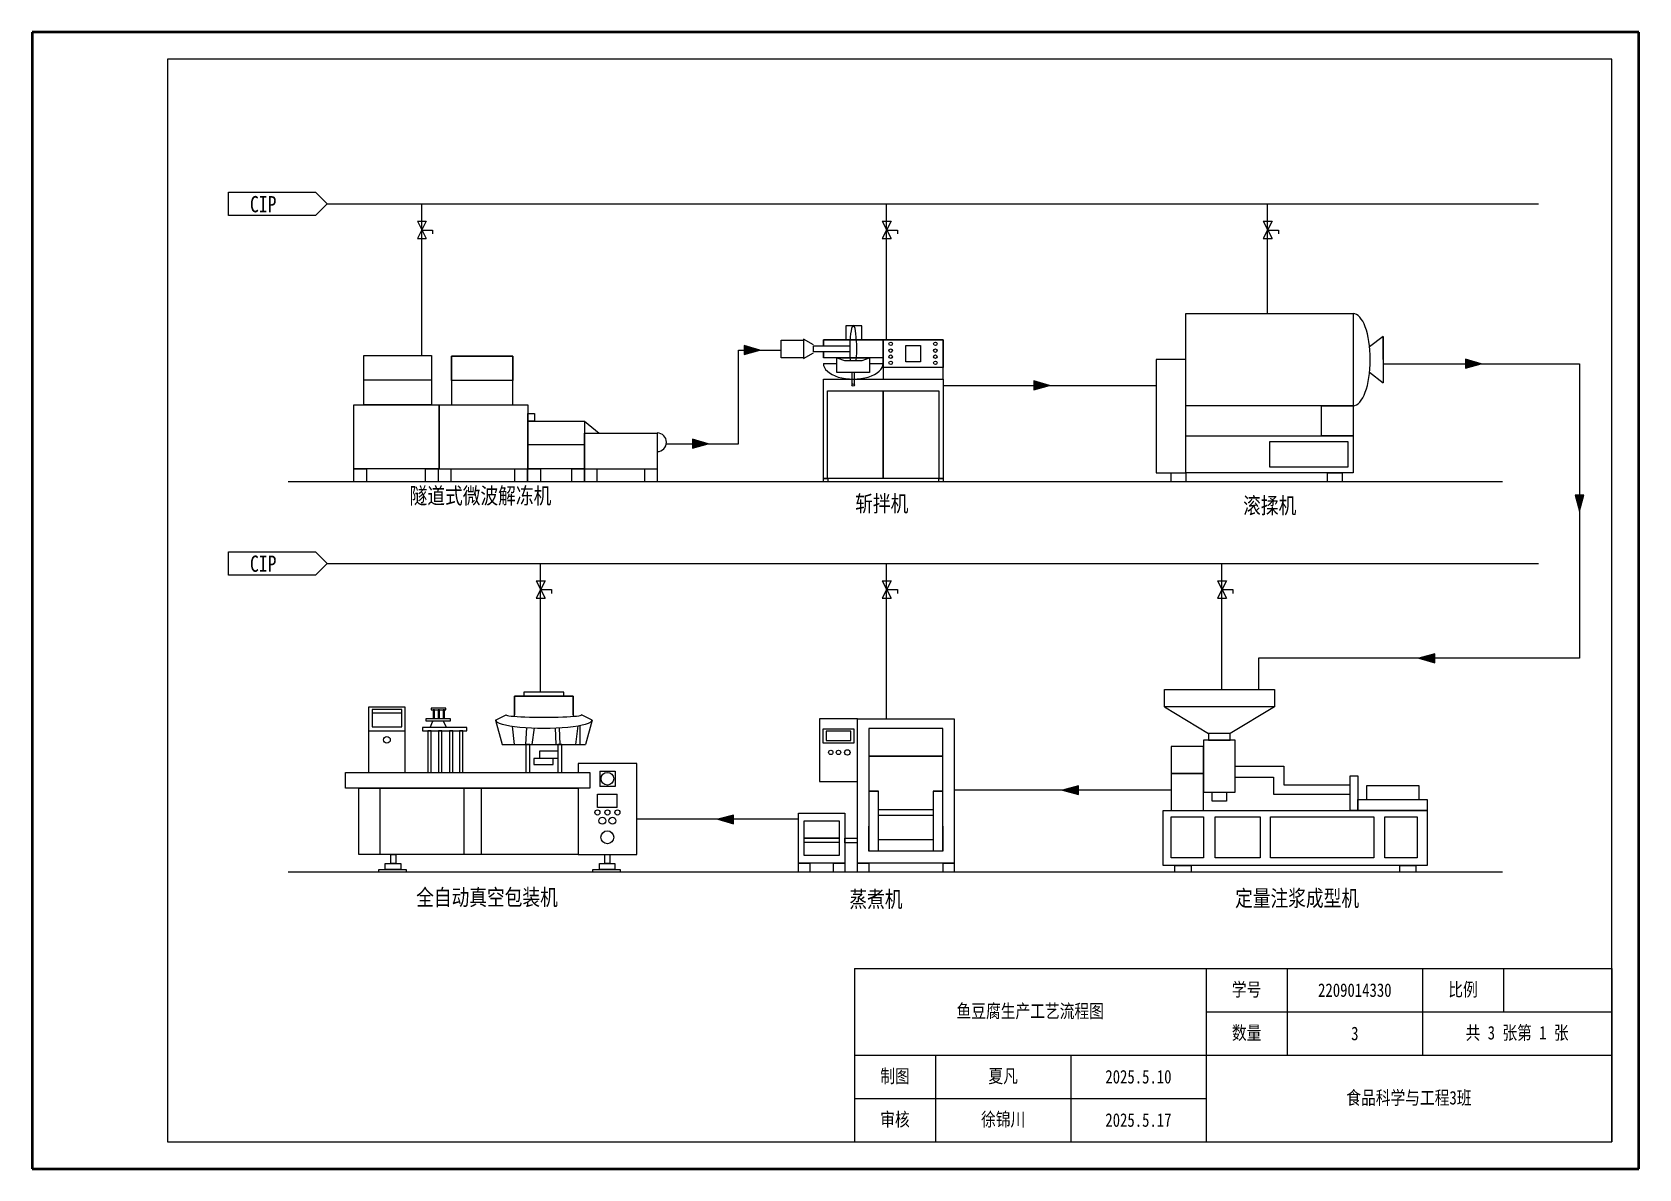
# Model space of a CAD drawing. Header units: millimetres. Extents: x 1763 to 2060, y 1550 to 1760.
import ezdxf

# ---------------------------------------------------------------- set-up
doc = ezdxf.new("R2010")
doc.units = ezdxf.units.MM
doc.layers.add('图框', color=255, linetype='Continuous')
doc.layers.add('宽线', color=7, linetype='Continuous', lineweight=30)
doc.styles.add('3', font='simfang.ttf', dxfattribs={"width": 0.8, "height": 3})
doc.styles.add('6', font='simfang.ttf', dxfattribs={"width": 0.8, "height": 6})

# ---------------------------------------------------------------- blocks, each defined once
blk = doc.blocks.new('*T1')
at = {"color": 0, "linetype": 'ByBlock', "lineweight": -2, "transparency": 16777216}
for p, q in [((0, 0), (140, 0)), ((0, 0), (0, -32)), ((65, 0), (65, -32)), ((80, 0), (80, -16)), ((105, 0), (105, -16)), ((120, 0), (120, -8)), ((140, 0), (140, -32)), ((65, -8), (140, -8)), ((0, -16), (140, -16)), ((15, -16), (15, -32)), ((40, -16), (40, -32)), ((0, -24), (65, -24)), ((0, -32), (140, -32))]:
    blk.add_line(p, q, dxfattribs=at)
at = {"color": 0, "lineweight": -3, "transparency": 16777216, "attachment_point": 5, "style": '3'}
for s, insert, char_height, width in [('学号', (72.5, -4), 2.496, 12.504), ('2209014330', (92.5, -4), 2.496, 22.504), ('比例', (112.5, -4), 2.496, 12.504), ('鱼豆腐生产工艺流程图', (32.5, -8), 2.496, 62.504), ('数量', (72.5, -12), 2.496, 12.504), ('3', (92.5, -12), 2.5, 22.504), ('共 3 张第 1 张', (122.5, -12), 2.496, 32.504), ('制图', (7.5, -20), 2.496, 12.504), ('夏凡', (27.5, -20), 2.496, 22.504), ('2025.5.10', (52.5, -20), 2.496, 22.504), ('食品科学与工程3班', (102.5, -24), 2.496, 72.504), ('审核', (7.5, -28), 2.496, 12.504), ('徐锦川', (27.5, -28), 2.496, 22.504), ('2025.5.17', (52.5, -28), 2.496, 22.504)]:
    blk.add_mtext(s, dxfattribs=dict(at, insert=insert, char_height=char_height, width=width))

msp = doc.modelspace()

# ---------------------------------------------------------------- hatches: boundary and pattern name
h = msp.add_hatch(color=256)
h.dxf.hatch_style = 1
h.paths.add_polyline_path([(1894.17, 1700.57), (1897.09, 1701.38), (1894.17, 1702.22)])
h = msp.add_hatch(color=256)
h.dxf.hatch_style = 1
h.paths.add_polyline_path([(2027.53, 1698.03), (2030.45, 1698.84), (2027.53, 1699.68)])
h = msp.add_hatch(color=256)
h.dxf.hatch_style = 1
h.paths.add_polyline_path([(1947.74, 1694.04), (1950.66, 1694.84), (1947.74, 1695.68)])
h = msp.add_hatch(color=256)
h.dxf.hatch_style = 1
h.paths.add_polyline_path([(1884.62, 1683.28), (1887.55, 1684.08), (1884.62, 1684.92)])
h = msp.add_hatch(color=256)
h.dxf.hatch_style = 1
h.paths.add_polyline_path([(2047.77, 1674.57), (2048.58, 1671.64), (2049.42, 1674.57)])
h = msp.add_hatch(color=256)
h.dxf.hatch_style = 1
h.paths.add_polyline_path([(2021.85, 1645.25), (2018.92, 1644.45), (2021.85, 1643.61)])
h = msp.add_hatch(color=256)
h.dxf.hatch_style = 1
h.paths.add_polyline_path([(1955.99, 1620.89), (1953.06, 1620.08), (1955.99, 1619.24)])
h = msp.add_hatch(color=256)
h.dxf.hatch_style = 1
h.paths.add_polyline_path([(1892.22, 1615.48), (1889.3, 1614.68), (1892.22, 1613.84)])

# ---------------------------------------------------------------- linework, layer by layer
at = {"lineweight": 50}
for p, q in [((1762.57, 1760.11), (1762.57, 1550.11)), ((2059.57, 1760.11), (1762.57, 1760.11)), ((2059.57, 1550.11), (2059.57, 1760.11)), ((1762.57, 1550.11), (2059.57, 1550.11))]:
    msp.add_line(p, q, dxfattribs=at)
for p, q in [((1798.86, 1730.52), (1814.97, 1730.52)), ((1798.86, 1726.22), (1798.86, 1730.52)), ((1814.97, 1730.52), (1817.12, 1728.37)), ((1814.97, 1726.22), (1798.86, 1726.22)), ((1814.97, 1726.22), (1817.12, 1728.37)), ((1817.12, 1728.37), (2041.01, 1728.37)), ((1834.58, 1700.35), (1834.58, 1728.37)), ((1920.51, 1703.24), (1920.51, 1728.37)), ((1990.93, 1708.14), (1990.93, 1728.37)), ((1833.79, 1725.18), (1835.42, 1721.97)), ((1835.42, 1725.18), (1833.79, 1721.97)), ((1919.71, 1725.18), (1921.34, 1721.97)), ((1921.34, 1725.18), (1919.71, 1721.97)), ((1990.14, 1725.18), (1991.77, 1721.97)), ((1991.77, 1725.18), (1990.14, 1721.97)), ((1833.79, 1721.97), (1835.42, 1721.97)), ((1919.71, 1721.97), (1921.34, 1721.97)), ((1990.14, 1721.97), (1991.77, 1721.97)), ((1798.86, 1664.1), (1814.97, 1664.1)), ((1798.86, 1659.81), (1798.86, 1664.1)), ((1814.97, 1664.1), (1817.12, 1661.96)), ((1814.97, 1659.81), (1817.12, 1661.96)), ((1817.12, 1661.96), (2041.01, 1661.96)), ((1856.57, 1638.18), (1856.57, 1661.96)), ((1920.51, 1633.23), (1920.51, 1661.96)), ((1982.5, 1638.66), (1982.5, 1661.96)), ((1814.97, 1659.81), (1798.86, 1659.81)), ((1855.77, 1658.77), (1857.41, 1655.55)), ((1857.41, 1658.77), (1855.77, 1655.55)), ((1919.71, 1658.77), (1921.34, 1655.55)), ((1921.34, 1658.77), (1919.71, 1655.55)), ((1981.7, 1658.77), (1983.34, 1655.55)), ((1983.34, 1658.77), (1981.7, 1655.55)), ((1855.77, 1655.55), (1857.41, 1655.55)), ((1919.71, 1655.55), (1921.34, 1655.55)), ((1981.7, 1655.55), (1983.34, 1655.55)), ((1809.92, 1604.96), (2034.39, 1604.96))]:
    msp.add_line(p, q)
at = {"lineweight": -3}
for p, q in [((1914.24, 1705.84), (1913, 1705.84)), ((1913, 1705.84), (1913, 1703.24)), ((1915.97, 1705.84), (1914.49, 1705.84)), ((1915.97, 1703.24), (1915.97, 1705.84)), ((1901.02, 1701.59), (1901.02, 1703.22)), ((1901.02, 1703.22), (1905.17, 1703.22)), ((1907.01, 1702.33), (1905.17, 1703.4)), ((1905.17, 1703.4), (1905.17, 1699.79)), ((1905.17, 1703.22), (1905.17, 1701.59)), ((1907.01, 1701.59), (1907.01, 1702.17)), ((1907.01, 1702.17), (1913.72, 1702.17)), ((1908.83, 1702.17), (1908.83, 1703.24)), ((1908.83, 1703.24), (1919.9, 1703.24)), ((1919.9, 1703.24), (1908.83, 1703.24)), ((1908.83, 1703.24), (1908.83, 1702.17)), ((1913, 1703.24), (1915.97, 1703.24)), ((1919.9, 1703.24), (1919.9, 1699.94)), ((1919.9, 1698.89), (1919.9, 1703.24)), ((1919.9, 1703.24), (1930.96, 1703.24)), ((1919.9, 1698.18), (1919.9, 1703.24)), ((1930.96, 1703.24), (1919.9, 1703.24)), ((1919.9, 1703.24), (1919.9, 1696.01)), ((1924.06, 1700.71), (1924.06, 1702.2)), ((1924.06, 1702.2), (1925.43, 1702.2)), ((1925.43, 1702.2), (1926.8, 1702.2)), ((1926.8, 1702.2), (1926.8, 1700.71)), ((1930.96, 1703.24), (1930.96, 1698.18)), ((1930.96, 1696.01), (1930.96, 1703.24)), ((2012.33, 1703.88), (2009.81, 1701.95)), ((2012.33, 1699.61), (2012.33, 1703.88)), ((2012.33, 1703.88), (2012.33, 1695.34)), ((1823.88, 1700.35), (1836.42, 1700.35)), ((1823.88, 1695.8), (1823.88, 1700.35)), ((1823.88, 1700.35), (1836.42, 1700.35)), ((1823.88, 1691.25), (1823.88, 1700.35)), ((1836.42, 1700.35), (1836.42, 1695.8)), ((1836.42, 1700.35), (1836.42, 1691.25)), ((1840.1, 1700.23), (1851.43, 1700.23)), ((1840.1, 1695.74), (1840.1, 1700.23)), ((1851.43, 1700.23), (1840.1, 1700.23)), ((1840.1, 1700.23), (1840.1, 1691.25)), ((1851.43, 1700.23), (1851.43, 1695.74)), ((1851.43, 1691.25), (1851.43, 1700.23)), ((1901.02, 1699.97), (1901.02, 1701.59)), ((1905.17, 1699.97), (1901.02, 1699.97)), ((1905.17, 1701.59), (1905.17, 1699.97)), ((1905.17, 1699.79), (1907.01, 1700.85)), ((1907.01, 1701.02), (1907.01, 1701.59)), ((1913.72, 1701.02), (1907.01, 1701.02)), ((1908.83, 1699.94), (1908.83, 1701.02)), ((1908.83, 1701.02), (1908.83, 1699.94)), ((1919.9, 1699.94), (1908.83, 1699.94)), ((1908.83, 1698.89), (1911.35, 1698.89)), ((1911.35, 1699.94), (1912.74, 1699.42)), ((1911.35, 1699.94), (1912.74, 1699.42)), ((1911.35, 1697.26), (1911.35, 1699.94)), ((1911.35, 1699.94), (1914.36, 1699.94)), ((1912.74, 1699.42), (1915.99, 1699.42)), ((1914.36, 1699.94), (1917.37, 1699.94)), ((1915.99, 1699.42), (1917.37, 1699.94)), ((1917.37, 1699.94), (1917.37, 1697.26)), ((1917.37, 1698.89), (1919.9, 1698.89)), ((1924.06, 1699.22), (1924.06, 1700.71)), ((1925.43, 1699.22), (1924.06, 1699.22)), ((1926.8, 1699.22), (1925.43, 1699.22)), ((1926.8, 1700.71), (1926.8, 1699.22)), ((1908.83, 1696.01), (1930.96, 1696.01)), ((1908.83, 1677.65), (1908.83, 1696.01)), ((1914.36, 1697.26), (1911.35, 1697.26)), ((1914.13, 1694.93), (1914.13, 1697.26)), ((1917.37, 1697.26), (1914.36, 1697.26)), ((1914.6, 1694.93), (1914.6, 1697.26)), ((1930.96, 1698.18), (1919.9, 1698.18)), ((1919.9, 1696.01), (1930.96, 1696.01)), ((1930.96, 1696.01), (1930.96, 1677.65)), ((2009.81, 1697.27), (2012.33, 1695.34)), ((1836.42, 1695.8), (1823.88, 1695.8)), ((1851.43, 1695.74), (1840.1, 1695.74)), ((1909.62, 1693.82), (1919.9, 1693.82)), ((1909.62, 1677.65), (1909.62, 1693.82)), ((1919.9, 1693.82), (1930.17, 1693.82)), ((1919.9, 1677.65), (1919.9, 1693.82)), ((1919.9, 1693.82), (1919.9, 1677.65)), ((1930.17, 1693.82), (1930.17, 1677.65)), ((1822.05, 1691.25), (1837.84, 1691.25)), ((1822.05, 1679.44), (1822.05, 1691.25)), ((1836.42, 1691.25), (1823.88, 1691.25)), ((1837.84, 1691.25), (1854.2, 1691.25)), ((1837.84, 1679.4), (1837.84, 1691.25)), ((1837.84, 1691.25), (1837.84, 1679.44)), ((1840.1, 1691.25), (1851.43, 1691.25)), ((1854.2, 1691.25), (1854.2, 1679.4)), ((1854.2, 1689.68), (1855.44, 1689.68)), ((1854.2, 1688.27), (1854.2, 1689.68)), ((1855.44, 1688.27), (1854.2, 1688.27)), ((1854.2, 1688.27), (1864.68, 1688.27)), ((1854.2, 1683.84), (1854.2, 1688.27)), ((1854.2, 1688.27), (1864.68, 1688.27)), ((1854.2, 1679.41), (1854.2, 1688.27)), ((1855.44, 1689.68), (1855.44, 1688.27)), ((1864.68, 1688.27), (1867.36, 1686.05)), ((1864.68, 1688.27), (1864.68, 1683.84)), ((1864.68, 1688.27), (1864.68, 1679.41)), ((1864.68, 1686.05), (1878.11, 1686.05)), ((1864.68, 1679.38), (1864.68, 1686.05)), ((1878.11, 1686.05), (1878.11, 1679.38)), ((1864.68, 1683.84), (1854.2, 1683.84)), ((1822.05, 1679.44), (1824.39, 1679.44)), ((1822.05, 1677.07), (1822.05, 1679.44)), ((1837.84, 1679.44), (1822.05, 1679.44)), ((1824.39, 1679.44), (1824.39, 1677.07)), ((1835.31, 1679.44), (1837.65, 1679.44)), ((1835.31, 1677.07), (1835.31, 1679.44)), ((1837.65, 1679.44), (1837.65, 1677.07)), ((1837.66, 1677.07), (1837.66, 1679.44)), ((1854.2, 1679.4), (1837.84, 1679.4)), ((1840, 1679.4), (1840, 1677.07)), ((1851.77, 1679.44), (1854.11, 1679.44)), ((1851.77, 1677.07), (1851.77, 1679.44)), ((1854.11, 1679.44), (1854.11, 1677.07)), ((1864.68, 1679.41), (1854.2, 1679.41)), ((1854.23, 1679.44), (1856.57, 1679.44)), ((1854.23, 1677.07), (1854.23, 1679.44)), ((1856.57, 1679.44), (1856.57, 1677.07)), ((1862.34, 1679.41), (1864.68, 1679.41)), ((1862.34, 1677.07), (1862.34, 1679.41)), ((1864.68, 1679.41), (1866.98, 1679.41)), ((1864.68, 1677.07), (1864.68, 1679.41)), ((1864.68, 1679.41), (1864.68, 1677.07)), ((1878.11, 1679.38), (1864.68, 1679.38)), ((1866.98, 1679.41), (1866.98, 1677.07)), ((1875.81, 1679.41), (1878.11, 1679.41)), ((1875.81, 1677.07), (1875.81, 1679.41)), ((1878.11, 1679.41), (1878.11, 1677.07)), ((1973.1, 1678.71), (1975.83, 1678.71)), ((1973.1, 1677.07), (1973.1, 1678.71)), ((1975.83, 1678.71), (1975.83, 1677.07)), ((2002.03, 1678.71), (2004.76, 1678.71)), ((2002.03, 1677.07), (2002.03, 1678.71)), ((2004.76, 1678.71), (2004.76, 1677.07)), ((1809.92, 1677.07), (2034.39, 1677.07)), ((1908.83, 1677.65), (1909.63, 1677.65)), ((1908.83, 1677.07), (1908.83, 1677.65)), ((1930.96, 1677.65), (1908.83, 1677.65)), ((1919.9, 1677.65), (1909.62, 1677.65)), ((1909.63, 1677.65), (1909.63, 1677.07)), ((1930.17, 1677.65), (1919.9, 1677.65)), ((1930.17, 1677.65), (1930.98, 1677.65)), ((1930.17, 1677.07), (1930.17, 1677.65)), ((1930.98, 1677.65), (1930.98, 1677.07)), ((1857.18, 1637.42), (1851.76, 1637.42)), ((1851.76, 1637.42), (1851.76, 1633.97)), ((1851.76, 1637.42), (1862.59, 1637.42)), ((1851.76, 1633.7), (1851.76, 1637.42)), ((1862.59, 1637.42), (1862.59, 1633.7)), ((1848.24, 1633.03), (1850.18, 1633.97)), ((1866.07, 1633.03), (1864.14, 1633.97)), ((1971.91, 1635.49), (1980.02, 1630.53)), ((1992.22, 1635.49), (1984.01, 1630.53)), ((1824.77, 1631.04), (1831.54, 1631.04)), ((1836.12, 1631.62), (1836.66, 1632.83)), ((1839.15, 1631.62), (1838.61, 1632.83)), ((1848.24, 1633.03), (1849.44, 1628.53)), ((1851.32, 1631.9), (1851.66, 1628.53)), ((1853.83, 1628.53), (1854.03, 1631.63)), ((1855.37, 1631.56), (1854.96, 1628.53)), ((1859.25, 1631.58), (1859.35, 1628.53)), ((1859.98, 1631.61), (1860.12, 1628.53)), ((1863.43, 1631.97), (1863.02, 1628.53)), ((1863.84, 1632.04), (1863.84, 1628.53)), ((1866.07, 1633.03), (1864.88, 1628.53)), ((1866.07, 1633.04), (1866.07, 1633.04)), ((1849.44, 1628.53), (1860.49, 1628.53)), ((1852.3, 1628.53), (1853.83, 1628.53)), ((1853.83, 1628.53), (1864.88, 1628.53)), ((1930.93, 1626.35), (1917.23, 1626.35)), ((1917.23, 1626.35), (1917.23, 1613.44)), ((1930.93, 1613.44), (1930.93, 1626.35)), ((1867.49, 1623.58), (1867.49, 1620.76)), ((1868.91, 1623.58), (1870.33, 1623.58)), ((1870.33, 1623.58), (1870.33, 1620.76)), ((1984.94, 1624.52), (1993.97, 1624.52)), ((1984.94, 1622.48), (1992.06, 1622.48)), ((1992.06, 1622.48), (1992.06, 1619.3)), ((1993.97, 1624.52), (1993.97, 1621.03)), ((1822.95, 1620.44), (1863.48, 1620.44)), ((1822.95, 1608.16), (1822.95, 1620.44)), ((1826.85, 1620.44), (1826.85, 1608.16)), ((1842.38, 1620.44), (1842.38, 1608.16)), ((1845.59, 1620.44), (1845.59, 1608.16)), ((1867.1, 1619.3), (1868.91, 1619.3)), ((1867.1, 1616.88), (1867.1, 1619.3)), ((1870.33, 1620.76), (1868.91, 1620.76)), ((1870.72, 1616.88), (1870.72, 1619.3)), ((1992.06, 1619.3), (2006.18, 1619.3)), ((1993.97, 1621.03), (2006.18, 1621.03)), ((1868.91, 1616.88), (1867.1, 1616.88)), ((1929.15, 1616.45), (1919, 1616.45)), ((1917.23, 1613.44), (1917.23, 1608.81)), ((1917.23, 1608.81), (1917.23, 1613.44)), ((1919, 1615.42), (1929.15, 1615.42)), ((1930.93, 1608.81), (1930.93, 1613.44)), ((1930.93, 1613.44), (1930.93, 1608.81)), ((1919, 1610.97), (1929.15, 1610.97)), ((1863.48, 1608.16), (1822.95, 1608.16)), ((1930.93, 1608.81), (1917.23, 1608.81)), ((1826.66, 1605.4), (1831.7, 1605.4)), ((1826.66, 1604.96), (1826.66, 1605.4)), ((1827.85, 1606.49), (1830.7, 1606.49)), ((1827.85, 1605.4), (1827.85, 1606.49)), ((1830.7, 1605.4), (1827.85, 1605.4)), ((1830.7, 1606.49), (1830.7, 1605.4)), ((1831.7, 1605.4), (1831.7, 1604.96)), ((1866.24, 1605.4), (1871.28, 1605.4)), ((1866.24, 1604.96), (1866.24, 1605.4)), ((1867.44, 1606.49), (1870.28, 1606.49)), ((1867.44, 1605.4), (1867.44, 1606.49)), ((1870.28, 1605.4), (1867.44, 1605.4)), ((1870.28, 1606.49), (1870.28, 1605.4)), ((1871.28, 1605.4), (1871.28, 1604.96)), ((1904.25, 1606.56), (1906.31, 1606.56)), ((1904.25, 1604.98), (1904.25, 1606.56)), ((1906.31, 1606.56), (1906.31, 1604.98)), ((1910.72, 1606.56), (1912.78, 1606.56)), ((1910.72, 1604.98), (1910.72, 1606.56)), ((1912.78, 1606.56), (1912.78, 1604.98)), ((1915.16, 1606.56), (1917.21, 1606.56)), ((1915.16, 1604.98), (1915.16, 1606.56)), ((1917.21, 1606.56), (1917.21, 1604.98)), ((1930.95, 1606.56), (1933, 1606.56)), ((1930.95, 1604.98), (1930.95, 1606.56)), ((1933, 1606.56), (1933, 1604.98)), ((1973.79, 1606.17), (1976.8, 1606.17)), ((1973.79, 1604.96), (1973.79, 1606.17)), ((1976.8, 1606.17), (1976.8, 1604.96)), ((2015.36, 1606.17), (2018.36, 1606.17)), ((2015.36, 1604.96), (2015.36, 1606.17)), ((2018.36, 1606.17), (2018.36, 1604.96))]:
    msp.add_line(p, q, dxfattribs=at)
for points in [[(1833.79, 1725.18), (1835.42, 1725.18)], [(1834.58, 1723.53), (1836.61, 1723.53), (1836.61, 1722.85)], [(1919.71, 1725.18), (1921.34, 1725.18)], [(1920.51, 1723.53), (1922.53, 1723.53), (1922.53, 1722.85)], [(1990.14, 1725.18), (1991.77, 1725.18)], [(1990.93, 1723.53), (1992.96, 1723.53), (1992.96, 1722.85)], [(1879.81, 1684.08), (1893.17, 1684.08), (1893.17, 1701.38), (1901.02, 1701.38)], [(2012.33, 1698.84), (2048.58, 1698.84), (2048.58, 1644.45), (1989.27, 1644.45), (1989.27, 1638.66)], [(1930.96, 1694.84), (1970.36, 1694.84)], [(1855.77, 1658.77), (1857.41, 1658.77)], [(1919.71, 1658.77), (1921.34, 1658.77)], [(1981.7, 1658.77), (1983.34, 1658.77)], [(1856.57, 1657.12), (1858.6, 1657.12), (1858.6, 1656.43)], [(1920.51, 1657.12), (1922.53, 1657.12), (1922.53, 1656.43)], [(1982.5, 1657.12), (1984.53, 1657.12), (1984.53, 1656.43)], [(1973.13, 1620.08), (1933, 1620.08)], [(1904.25, 1614.68), (1874.34, 1614.68)]]:
    msp.add_lwpolyline(points)
for points in [[(1975.83, 1708.14), (2006.75, 1708.14), (2006.75, 1691.07), (1975.83, 1691.07)], [(1975.83, 1699.61), (1970.36, 1699.61), (1970.36, 1678.71), (1975.83, 1678.71)], [(2000.94, 1691.07), (2006.75, 1691.07), (2006.75, 1685.53), (2000.94, 1685.53)], [(1975.83, 1685.53), (2006.75, 1685.53), (2006.75, 1678.71), (1975.83, 1678.71)], [(1971.91, 1638.66), (1992.22, 1638.66), (1992.22, 1635.49), (1971.91, 1635.49)], [(1824.77, 1623.36), (1831.54, 1623.36), (1831.54, 1635.4), (1824.77, 1635.4)], [(1836.34, 1634.9), (1839.06, 1634.9), (1839.06, 1635.19), (1836.34, 1635.19)], [(1836.69, 1633.28), (1836.94, 1633.28), (1836.94, 1634.9), (1836.69, 1634.9)], [(1837.63, 1633.28), (1837.89, 1633.28), (1837.89, 1634.9), (1837.63, 1634.9)], [(1838.53, 1633.28), (1838.79, 1633.28), (1838.79, 1634.9), (1838.53, 1634.9)], [(1834.73, 1631.04), (1842.94, 1631.04), (1842.94, 1631.62), (1834.73, 1631.62)], [(1835.42, 1633.28), (1839.85, 1633.28), (1839.85, 1632.83), (1835.42, 1632.83)], [(1835.73, 1623.36), (1836.36, 1623.36), (1836.36, 1631.04), (1835.73, 1631.04)], [(1837.66, 1623.36), (1838.28, 1623.36), (1838.28, 1631.04), (1837.66, 1631.04)], [(1839.74, 1623.36), (1840.37, 1623.36), (1840.37, 1631.04), (1839.74, 1631.04)], [(1841.57, 1623.36), (1842.19, 1623.36), (1842.19, 1631.04), (1841.57, 1631.04)], [(1915.16, 1633.23), (1908.1, 1633.23), (1908.1, 1621.64), (1915.16, 1621.64)], [(1853.83, 1623.36), (1854.56, 1623.36), (1854.56, 1628.53), (1853.83, 1628.53)], [(1859.75, 1623.36), (1860.49, 1623.36), (1860.49, 1628.53), (1859.75, 1628.53)], [(1973.13, 1623.12), (1979.09, 1623.12), (1979.09, 1628.15), (1973.13, 1628.15)], [(1979.09, 1619.72), (1984.94, 1619.72), (1984.94, 1629.32), (1979.09, 1629.32)], [(1858.88, 1625.94), (1855.33, 1625.94), (1855.33, 1624.82), (1858.88, 1624.82)], [(1859.75, 1625.94), (1856.41, 1625.94), (1856.41, 1627.36), (1859.75, 1627.36)], [(1820.52, 1623.36), (1865.67, 1623.36), (1865.67, 1620.44), (1820.52, 1620.44)], [(1973.13, 1616.32), (1979.09, 1616.32), (1979.09, 1623.12), (1973.13, 1623.12)], [(2009.21, 1618.36), (2018.96, 1618.36), (2018.96, 1620.88), (2009.21, 1620.88)], [(1904.25, 1615.83), (1912.78, 1615.83), (1912.78, 1606.56), (1904.25, 1606.56)], [(1971.67, 1616.32), (2020.42, 1616.32), (2020.42, 1606.17), (1971.67, 1606.17)], [(2020.42, 1616.32), (2007.62, 1616.32), (2007.62, 1618.36), (2020.42, 1618.36)], [(1973.13, 1615.12), (1979.09, 1615.12), (1979.09, 1607.57), (1973.13, 1607.57)], [(1981.27, 1615.12), (1989.58, 1615.12), (1989.58, 1607.57), (1981.27, 1607.57)], [(1991.5, 1615.12), (2010.58, 1615.12), (2010.58, 1607.57), (1991.5, 1607.57)], [(2012.62, 1615.12), (2018.58, 1615.12), (2018.58, 1607.57), (2012.62, 1607.57)], [(1905.27, 1611.19), (1911.75, 1611.19), (1911.75, 1610.39), (1905.27, 1610.39)], [(1828.85, 1608.16), (1829.8, 1608.16), (1829.8, 1606.49), (1828.85, 1606.49)], [(1868.44, 1608.16), (1869.38, 1608.16), (1869.38, 1606.49), (1868.44, 1606.49)]]:
    msp.add_lwpolyline(points, close=True, dxfattribs=at)
for points in [[(2005.84, 1682.12), (2005.84, 1684.44), (1991.29, 1684.44), (1991.29, 1682.12)], [(1991.29, 1682.12), (1991.29, 1679.79), (2005.84, 1679.79), (2005.84, 1682.12)], [(1857.18, 1638.18), (1853.47, 1638.18), (1853.47, 1637.42), (1857.18, 1637.42)], [(1857.18, 1637.42), (1860.88, 1637.42), (1860.88, 1638.18), (1857.18, 1638.18)], [(1862.59, 1633.97), (1862.59, 1637.42), (1857.18, 1637.42)], [(1828.16, 1634.98), (1825.42, 1634.98), (1825.42, 1631.74), (1828.16, 1631.74)], [(1828.16, 1634.28), (1825.42, 1634.28), (1825.42, 1631.74), (1828.16, 1631.74)], [(1828.16, 1631.74), (1830.9, 1631.74), (1830.9, 1634.98), (1828.16, 1634.98)], [(1828.16, 1631.74), (1830.9, 1631.74), (1830.9, 1634.28), (1828.16, 1634.28)], [(1911.63, 1628.76), (1908.77, 1628.76), (1908.77, 1631.41), (1911.63, 1631.41)], [(1911.63, 1630.94), (1909.33, 1630.94), (1909.33, 1630.09)], [(1911.63, 1631.41), (1914.48, 1631.41), (1914.48, 1628.76), (1911.63, 1628.76)], [(1913.92, 1630.09), (1913.92, 1630.94), (1911.63, 1630.94)], [(1915.16, 1619.89), (1915.16, 1633.23), (1924.08, 1633.23)], [(1924.08, 1631.46), (1917.23, 1631.46), (1917.23, 1626.35), (1924.08, 1626.35)], [(1924.08, 1633.23), (1933, 1633.23), (1933, 1619.89)], [(1924.08, 1626.35), (1930.93, 1626.35), (1930.93, 1631.46), (1924.08, 1631.46)], [(1982.01, 1630.53), (1980.02, 1630.53), (1980.02, 1629.32), (1982.01, 1629.32)], [(1982.01, 1629.32), (1984.01, 1629.32), (1984.01, 1630.53), (1982.01, 1630.53)], [(1909.33, 1630.09), (1909.33, 1629.24), (1911.63, 1629.24)], [(1911.63, 1629.24), (1913.92, 1629.24), (1913.92, 1630.09)], [(1863.48, 1620.44), (1863.48, 1608.16), (1874.34, 1608.16), (1874.34, 1624.99), (1863.48, 1624.99), (1863.48, 1623.36)], [(1867.49, 1623.58), (1868.91, 1623.58)], [(2006.18, 1621.03), (2006.18, 1622.73), (2007.62, 1622.73), (2007.62, 1621.03)], [(1868.91, 1620.76), (1867.49, 1620.76)], [(1868.91, 1619.3), (1870.72, 1619.3)], [(1924.08, 1606.56), (1915.16, 1606.56), (1915.16, 1619.89)], [(1919, 1619.89), (1917.23, 1619.89)], [(1917.23, 1619.89), (1919, 1619.89)], [(1924.08, 1608.81), (1919, 1608.81), (1919, 1619.89)], [(1933, 1619.89), (1933, 1606.56), (1924.08, 1606.56)], [(1929.15, 1619.89), (1929.15, 1608.81), (1924.08, 1608.81)], [(1930.93, 1619.89), (1929.15, 1619.89)], [(1929.15, 1619.89), (1930.93, 1619.89)], [(1982.01, 1618.01), (1980.68, 1618.01), (1980.68, 1619.72), (1982.01, 1619.72)], [(1982.01, 1619.72), (1983.35, 1619.72), (1983.35, 1618.01), (1982.01, 1618.01)], [(2007.62, 1621.03), (2007.62, 1616.32), (2006.18, 1616.32), (2006.18, 1621.03)], [(1870.72, 1616.88), (1868.91, 1616.88)], [(1908.51, 1611.19), (1905.27, 1611.19), (1905.27, 1614.39), (1908.51, 1614.39)], [(1908.51, 1614.39), (1911.75, 1614.39), (1911.75, 1611.19), (1908.51, 1611.19)], [(1908.51, 1607.99), (1905.27, 1607.99), (1905.27, 1611.19), (1908.51, 1611.19)], [(1905.27, 1609.59), (1905.27, 1611.19), (1911.75, 1611.19), (1911.75, 1609.59)], [(1908.51, 1611.19), (1911.75, 1611.19), (1911.75, 1607.99), (1908.51, 1607.99)], [(1915.16, 1610.32), (1912.78, 1610.32), (1912.78, 1611.19), (1915.16, 1611.19)], [(1917.23, 1611.19), (1917.23, 1610.32)]]:
    msp.add_lwpolyline(points, dxfattribs=at)
for centre, radius in [((1921.28, 1702.52), 0.325), ((1929.53, 1702.52), 0.325), ((1921.28, 1701.27), 0.325), ((1921.28, 1700.14), 0.325), ((1921.28, 1699.01), 0.325), ((1929.53, 1701.27), 0.325), ((1929.53, 1700.14), 0.325), ((1929.53, 1699.01), 0.325), ((1914.36, 1694.93), 0.236), ((1828.16, 1629.38), 0.615), ((1910.21, 1627.04), 0.402), ((1911.63, 1627.04), 0.402), ((1913.27, 1627.04), 0.503), ((1868.91, 1622.17), 1.17), ((1867.06, 1615.95), 0.477), ((1868.91, 1615.95), 0.477), ((1870.76, 1615.95), 0.477), ((1870.76, 1615.95), 0.477), ((1870.76, 1615.95), 0.477), ((1867.98, 1614.42), 0.634), ((1869.84, 1614.42), 0.634), ((1869.84, 1614.42), 0.634), ((1868.91, 1611.37), 1.19)]:
    msp.add_circle(centre, radius, dxfattribs=at)
msp.add_arc((1878.11, 1684.34), 1.72, 270, 90, dxfattribs=at)
for centre, major_axis, ratio, start_param, end_param in [((2006.75, 1699.61), (0, 8.53), 0.37321, 3.141593, 6.283185), ((1914.36, 1701.59), (0, -4.33), 0.148765, 7.327615, 11.521941), ((1914.36, 1698.89), (-5.53, 0), 0.521166, 0, 3.141593), ((1857.16, 1633.97), (-6.98, 0), 0.059753, 0, 3.141593), ((1857.16, 1633.03), (-8.91, 0), 0.168285, 0, 3.142875)]:
    msp.add_ellipse(centre, major_axis=major_axis, ratio=ratio, start_param=start_param, end_param=end_param, dxfattribs=at)
at = {"layer": '图框', "color": 0}
for p, q in [((1897.09, 1701.38), (1894.17, 1702.22)), ((1894.17, 1702.22), (1894.17, 1700.57)), ((1894.17, 1700.57), (1897.09, 1701.38)), ((2030.45, 1698.84), (2027.53, 1699.68)), ((2027.53, 1699.68), (2027.53, 1698.03)), ((2027.53, 1698.03), (2030.45, 1698.84)), ((1950.66, 1694.84), (1947.74, 1695.68)), ((1947.74, 1695.68), (1947.74, 1694.04)), ((1947.74, 1694.04), (1950.66, 1694.84)), ((1887.55, 1684.08), (1884.62, 1684.92)), ((1884.62, 1684.92), (1884.62, 1683.28)), ((1884.62, 1683.28), (1887.55, 1684.08)), ((2049.42, 1674.57), (2047.77, 1674.57)), ((2047.77, 1674.57), (2048.58, 1671.64)), ((2048.58, 1671.64), (2049.42, 1674.57)), ((2021.85, 1645.25), (2018.92, 1644.45)), ((2018.92, 1644.45), (2021.85, 1643.61)), ((2021.85, 1643.61), (2021.85, 1645.25)), ((1955.99, 1620.89), (1953.06, 1620.08)), ((1953.06, 1620.08), (1955.99, 1619.24)), ((1955.99, 1619.24), (1955.99, 1620.89)), ((1892.22, 1615.48), (1889.3, 1614.68)), ((1889.3, 1614.68), (1892.22, 1613.84)), ((1892.22, 1613.84), (1892.22, 1615.48))]:
    msp.add_line(p, q, dxfattribs=at)
at = {"layer": '宽线', "lineweight": -3}
for p, q in [((1787.57, 1755.11), (1787.57, 1555.11)), ((2054.57, 1755.11), (1787.57, 1755.11)), ((2054.57, 1555.11), (2054.57, 1755.11)), ((1787.57, 1555.11), (2054.57, 1555.11))]:
    msp.add_line(p, q, dxfattribs=at)

# ---------------------------------------------------------------- block references
msp.add_blockref('*T1', (1914.57, 1587.11))

# ---------------------------------------------------------------- texts
at = {"style": '3', "width": 0.8}
for p in [(1802.84, 1726.83), (1802.84, 1660.41)]:
    msp.add_text('CIP', height=3, dxfattribs=at).set_placement(p)
at = {"char_height": 3, "attachment_point": 1, "style": '6'}
for s, insert in [('隧道式微波解冻机', (1832.35, 1675.97)), ('\\pi10.216;斩拌机', (1904.5, 1674.51)), ('\\pi10.229;滚揉机', (1976.2, 1674.16)), ('\\pi1.4795;全自动真空包装机', (1832.08, 1601.78)), ('\\pi10.216;蒸煮机', (1903.43, 1601.43)), ('\\pi3.2281;定量注浆成型机', (1981.71, 1601.6))]:
    msp.add_mtext_dynamic_manual_height_columns(s, width=30.5111, gutter_width=12.5, heights=[0], dxfattribs=dict(at, insert=insert))

doc.saveas('drawing.dxf')
